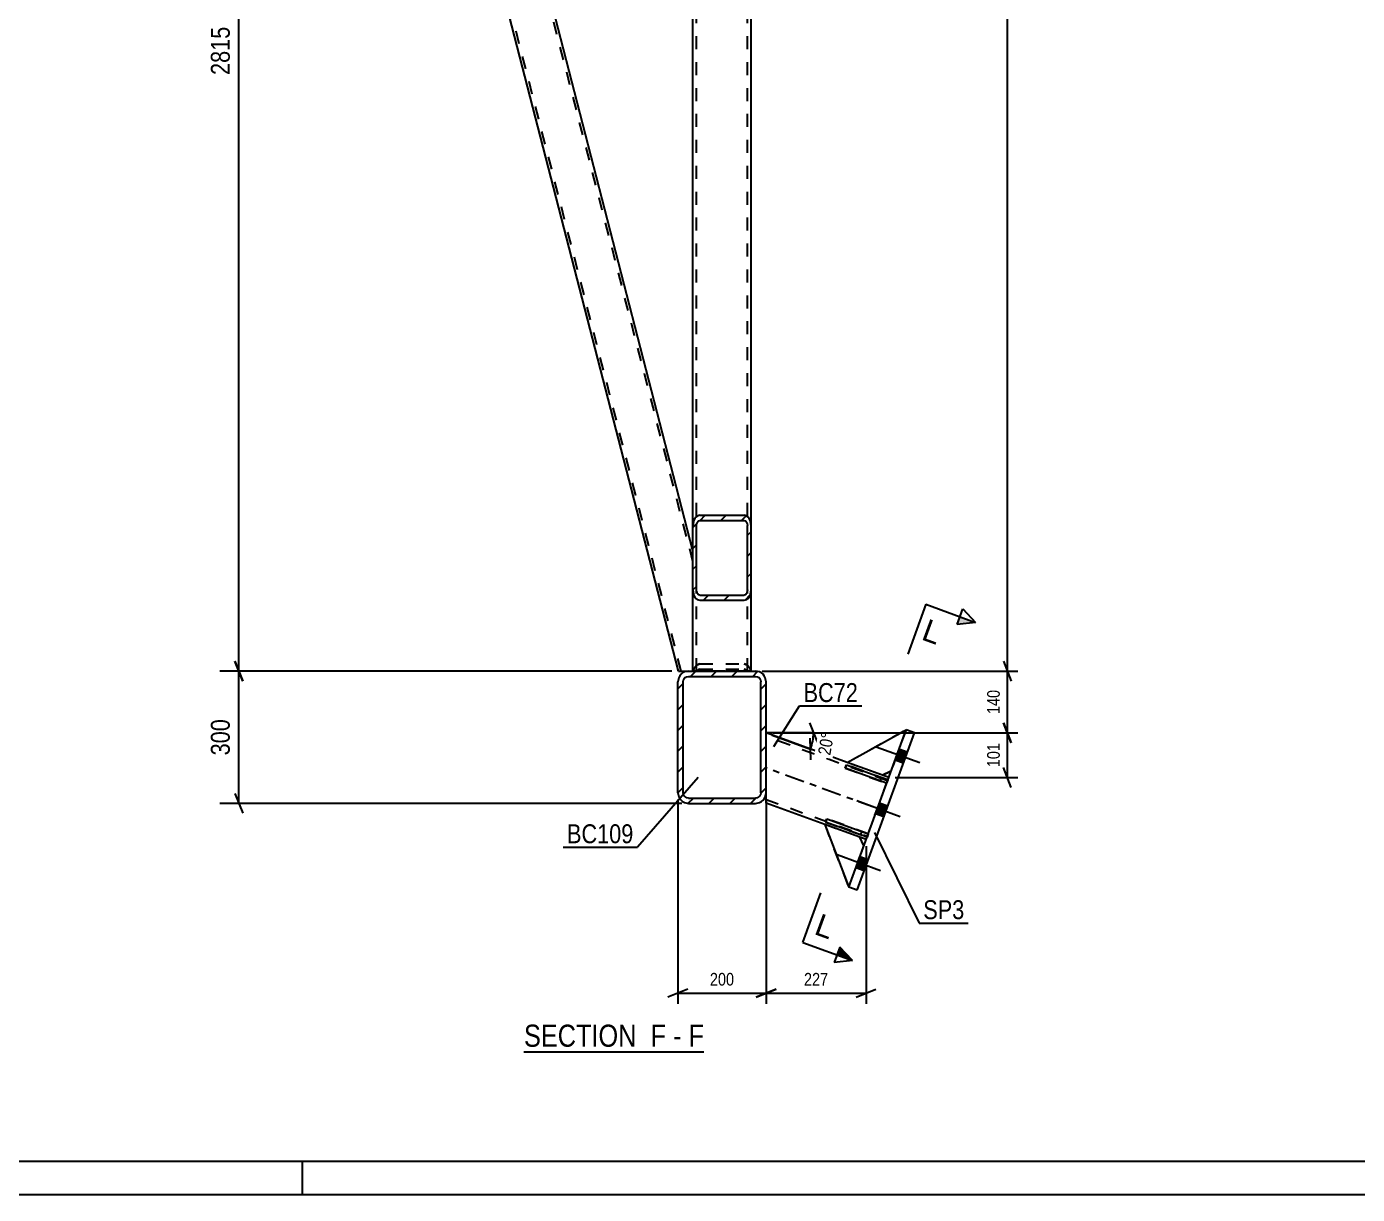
# Model space of a CAD drawing. Header units: millimetres. Extents: x -167 to 1022, y -666 to 175.
# Drawn here: x 140.4 to 341.6, y -666.2 to -489.5 of the extents above; entities that cross this region are included whole.
import ezdxf

# ---------------------------------------------------------------- set-up
doc = ezdxf.new("R2010")
doc.units = ezdxf.units.MM
doc.linetypes.add('DXK_LINE_DOT2', pattern=[3.9198, 1.9599, -1.9599])
doc.linetypes.add('DXK_LINE_DOT3', pattern=[5.9187, 2.979, -0.9799, 0.9799, -0.9799])
doc.styles.add('Arial', font='ARIAL.TTF', dxfattribs={"height": 0.2})
doc.styles.add('Arial Narrow', font='ARIALN.TTF', dxfattribs={"height": 0.2})

# ---------------------------------------------------------------- blocks, each defined once
blk = doc.blocks.new('Unknown-389677493-14088')
at = {"color": 5, "linetype": 'Continuous'}
for p, q in [((-161.9, -661.17), (1017.1, -661.17)), ((182.1, -666.17), (182.1, -661.17)), ((-166.9, -666.17), (1022.1, -666.17))]:
    blk.add_line(p, q, dxfattribs=at)
blk = doc.blocks.new('Unknown-389677493-17 - 46131')
at = {"color": 6, "linetype": 'Continuous'}
blk.add_line((215.59, -644.59), (242.8, -644.59), dxfattribs=at)
at = {"color": 0, "linetype": 'Continuous'}
for points in [[(233.7, -643.84), (233.7, -640.34), (215.59, -640.34), (215.59, -643.84)], [(237.09, -643.84), (237.09, -640.34), (234.75, -640.34), (234.75, -643.84)], [(239.41, -643.84), (239.41, -640.34), (238.14, -640.34), (238.14, -643.84)], [(242.8, -643.84), (242.8, -640.34), (240.46, -640.34), (240.46, -643.84)]]:
    blk.add_wipeout(points, dxfattribs=at)
at = {"color": 7, "linetype": 'Continuous', "style": 'Arial Narrow'}
for s, p in [('SECTION ', (215.59, -643.84)), ('F', (234.75, -643.84)), ('F', (240.46, -643.84)), ('-', (238.14, -643.84))]:
    blk.add_text(s, height=3.34, dxfattribs=at).set_placement(p)
blk = doc.blocks.new('Part-389677493-46139 - 46131')
at = {"linetype": 'Continuous'}
h = blk.add_hatch(dxfattribs=at)
h.set_pattern_fill('', scale=0.7, style=0, pattern_type=0)
h.set_pattern_definition([(45, (241.1408, -574.7498), (-1.57154, 1.57154), [])])
h.paths.add_polyline_path([(241.14, -565.02), (241.14, -574.75), (241.22, -575.35), (241.45, -575.85), (241.8, -576.19), (242.21, -576.31), (248.87, -576.31), (249.28, -576.19), (249.63, -575.85), (249.86, -575.35), (249.94, -574.75), (249.94, -565.02), (249.86, -564.42), (249.63, -563.92), (249.28, -563.58), (248.87, -563.46), (242.21, -563.46), (241.8, -563.58), (241.45, -563.92), (241.22, -564.42)])
h.paths.add_polyline_path([(241.83, -564.47), (242, -564.3), (242.21, -564.24), (248.87, -564.24), (249.08, -564.3), (249.25, -564.47), (249.37, -564.72), (249.41, -565.02), (249.41, -574.75), (249.37, -575.05), (249.25, -575.3), (249.08, -575.47), (248.87, -575.53), (242.21, -575.53), (242, -575.47), (241.83, -575.3), (241.71, -575.05), (241.67, -574.75), (241.67, -565.02), (241.71, -564.72)])
at = {"color": 2, "linetype": 'Continuous'}
for p, q in [((242.21, -563.46), (241.8, -563.58)), ((242.21, -563.46), (248.87, -563.46)), ((249.28, -563.58), (248.87, -563.46)), ((241.22, -564.42), (241.14, -565.02)), ((241.14, -574.75), (241.14, -565.02)), ((241.67, -565.02), (241.71, -564.72)), ((241.67, -574.75), (241.67, -565.02)), ((242, -564.3), (242.21, -564.24)), ((242.21, -564.24), (248.87, -564.24)), ((248.87, -564.24), (249.08, -564.3)), ((249.37, -564.72), (249.41, -565.02)), ((249.41, -574.75), (249.41, -565.02)), ((249.94, -565.02), (249.86, -564.42)), ((249.94, -574.75), (249.94, -565.02)), ((241.14, -587.03), (241.14, -574.75)), ((241.14, -574.75), (241.22, -575.35)), ((241.71, -575.05), (241.67, -574.75)), ((242.21, -575.53), (242, -575.47)), ((242.21, -575.53), (248.87, -575.53)), ((249.08, -575.47), (248.87, -575.53)), ((249.41, -574.75), (249.37, -575.05)), ((249.86, -575.35), (249.94, -574.75)), ((249.94, -587.03), (249.94, -574.75)), ((241.8, -576.19), (242.21, -576.31)), ((242.21, -576.31), (248.87, -576.31)), ((248.87, -576.31), (249.28, -576.19))]:
    blk.add_line(p, q, dxfattribs=at)
at = {"color": 7, "linetype": 'DXK_LINE_DOT2'}
for p, q in [((241.14, -574.75), (241.14, -565.02)), ((241.67, -587.03), (241.67, -565.02)), ((249.41, -587.03), (249.41, -565.02)), ((249.94, -574.75), (249.94, -565.02)), ((249.94, -587.03), (241.14, -587.03)), ((241.2, -587.03), (241.22, -586.89)), ((241.79, -587.03), (241.8, -587)), ((241.8, -586.05), (242.21, -585.93)), ((241.8, -587), (241.83, -586.94)), ((242, -586.77), (241.83, -586.94)), ((242.21, -586.71), (242, -586.77)), ((242.21, -585.93), (248.87, -585.93)), ((242.21, -586.71), (248.87, -586.71)), ((248.87, -585.93), (249.28, -586.05)), ((249.08, -586.77), (248.87, -586.71)), ((249.25, -586.94), (249.08, -586.77)), ((249.29, -587.03), (249.25, -586.94)), ((249.86, -586.89), (249.88, -587.03))]:
    blk.add_line(p, q, dxfattribs=at)
at = {"color": 2, "linetype": 'Continuous'}
for centre, radius, start, end in [((242.6, -564.75), 1.42, 124.4664, 166.7051), ((248.48, -564.75), 1.42, 13.2949, 55.5336), ((242.4, -564.88), 0.709, 124.4664, 166.7051), ((248.68, -564.88), 0.709, 13.2949, 55.5336), ((242.6, -575.02), 1.42, 193.2949, 235.5336), ((242.4, -574.88), 0.709, 193.2949, 235.5336), ((248.68, -574.88), 0.709, 304.4664, 346.7051), ((248.48, -575.02), 1.42, 304.4664, 346.7051)]:
    blk.add_arc(centre, radius, start, end, dxfattribs=at)
at = {"color": 7, "linetype": 'DXK_LINE_DOT2'}
for centre, start, end in [((242.6, -587.22), 124.4664, 166.7051), ((248.48, -587.22), 13.2949, 55.5336)]:
    blk.add_arc(centre, 1.42, start, end, dxfattribs=at)
blk = doc.blocks.new('Part-389677493-46254 - 46131')
at = {"color": 7, "linetype": 'DXK_LINE_DOT2'}
for p, q in [((261.39, -609.35), (261.2, -609.85)), ((261.2, -609.85), (267.47, -612.13)), ((267.65, -611.63), (261.39, -609.35)), ((266.53, -611.79), (266.71, -611.29)), ((267.47, -612.13), (267.65, -611.63))]:
    blk.add_line(p, q, dxfattribs=at)
blk = doc.blocks.new('Part-389677493-46150 - 46131')
at = {"color": 7, "linetype": 'DXK_LINE_DOT2'}
for p, q in [((249.94, -394.37), (241.14, -394.37)), ((241.14, -416.38), (241.14, -394.37)), ((241.67, -587.03), (241.67, -394.37)), ((249.41, -587.03), (249.41, -394.37)), ((249.94, -416.38), (249.94, -394.37)), ((241.14, -587.03), (241.14, -565.02)), ((249.94, -587.03), (249.94, -565.02)), ((249.94, -587.03), (241.14, -587.03))]:
    blk.add_line(p, q, dxfattribs=at)
at = {"color": 2, "linetype": 'Continuous'}
for p, q in [((241.14, -565.02), (241.14, -416.38)), ((249.94, -565.02), (249.94, -416.38))]:
    blk.add_line(p, q, dxfattribs=at)
blk = doc.blocks.new('Part-389677493-46255 - 46131')
at = {"color": 2, "linetype": 'Continuous'}
for p, q in [((264.17, -601.71), (264.35, -601.2)), ((270.43, -603.99), (264.17, -601.71)), ((264.35, -601.2), (270.61, -603.48)), ((270.61, -603.48), (270.43, -603.99))]:
    blk.add_line(p, q, dxfattribs=at)
at = {"color": 7, "linetype": 'DXK_LINE_DOT2'}
blk.add_line((269.49, -603.64), (269.67, -603.14), dxfattribs=at)
blk = doc.blocks.new('Part-389677493-46191 - 46131')
at = {"color": 2, "linetype": 'Continuous'}
for p, q in [((264.49, -600.83), (252.21, -596.36)), ((270.75, -603.11), (269.81, -602.77)), ((252.21, -607), (252.21, -605.43)), ((261.07, -610.23), (252.21, -607)), ((267.33, -612.51), (266.39, -612.16))]:
    blk.add_line(p, q, dxfattribs=at)
at = {"color": 7, "linetype": 'DXK_LINE_DOT2'}
for p, q in [((252.21, -605.43), (252.21, -596.36)), ((270.57, -603.61), (252.21, -596.93)), ((269.81, -602.77), (264.49, -600.83)), ((267.33, -612.51), (270.75, -603.11)), ((252.21, -606.43), (267.51, -612)), ((266.39, -612.16), (261.07, -610.23))]:
    blk.add_line(p, q, dxfattribs=at)
at = {"color": 7, "linetype": 'DXK_LINE_DOT3'}
blk.add_line((269.04, -607.81), (252.21, -601.68), dxfattribs=at)
blk = doc.blocks.new('Part-389677493-46159 - 46131')
at = {"color": 7, "linetype": 'DXK_LINE_DOT2'}
for p, q in [((241.14, -587.03), (241.14, -569.49)), ((241.67, -587.03), (241.67, -569.49)), ((249.41, -587.03), (249.41, -569.49)), ((249.94, -587.03), (249.94, -569.49)), ((249.94, -587.03), (241.14, -587.03)), ((241.22, -586.89), (241.2, -587.03)), ((241.79, -587.03), (241.83, -586.94)), ((242.21, -585.93), (241.8, -586.05)), ((241.83, -586.94), (242, -586.77)), ((242, -586.77), (242.21, -586.71)), ((242.21, -585.93), (248.87, -585.93)), ((242.21, -586.71), (248.87, -586.71)), ((249.25, -586.04), (248.87, -585.93)), ((248.87, -586.71), (249.08, -586.77)), ((249.08, -586.77), (249.25, -586.94)), ((249.28, -586.05), (249.25, -586.04)), ((249.25, -586.94), (249.29, -587.03)), ((249.88, -587.03), (249.86, -586.89))]:
    blk.add_line(p, q, dxfattribs=at)
for centre, start, end in [((242.6, -587.22), 124.4664, 166.7051), ((248.48, -587.22), 13.2949, 55.5336)]:
    blk.add_arc(centre, 1.42, start, end, dxfattribs=at)
blk = doc.blocks.new('Part-389677493-46256 - 46131')
at = {"color": 2, "linetype": 'Continuous'}
for p, q in [((261.2, -609.85), (261.39, -609.35)), ((267.47, -612.13), (261.2, -609.85)), ((261.39, -609.35), (267.65, -611.63)), ((267.65, -611.63), (267.47, -612.13))]:
    blk.add_line(p, q, dxfattribs=at)
at = {"color": 7, "linetype": 'DXK_LINE_DOT2'}
blk.add_line((266.53, -611.79), (266.71, -611.29), dxfattribs=at)
blk = doc.blocks.new('Part-389677493-46257 - 46131')
at = {"color": 7, "linetype": 'DXK_LINE_DOT2'}
for p, q in [((264.49, -600.83), (273.37, -595.9)), ((273.37, -595.9), (271.09, -602.17)), ((269.81, -602.77), (264.49, -600.83)), ((271.09, -602.17), (269.81, -602.77))]:
    blk.add_line(p, q, dxfattribs=at)
blk = doc.blocks.new('Part-389677493-46193 - 46131')
at = {"color": 2, "linetype": 'Continuous'}
for p, q in [((264.71, -619.71), (273.37, -595.9)), ((265.96, -620.17), (274.63, -596.36)), ((274.63, -596.36), (273.37, -595.9)), ((265.96, -620.17), (264.71, -619.71))]:
    blk.add_line(p, q, dxfattribs=at)
blk = doc.blocks.new('Part-389677493-46243 - 46131')
at = {"linetype": 'Continuous'}
h = blk.add_hatch(dxfattribs=at)
h.set_pattern_fill('', scale=0.7, style=0, pattern_type=0)
h.set_pattern_definition([(45, (238.8742, -605.4317), (-1.57154, 1.57154), [])])
h.paths.add_polyline_path([(238.87, -588.63), (238.87, -605.43), (239, -606.04), (239.34, -606.56), (239.86, -606.91), (240.47, -607.03), (250.61, -607.03), (251.22, -606.91), (251.74, -606.56), (252.09, -606.04), (252.21, -605.43), (252.21, -588.63), (252.09, -588.02), (251.74, -587.5), (251.22, -587.15), (250.61, -587.03), (240.47, -587.03), (239.86, -587.15), (239.34, -587.5), (239, -588.02)])
h.paths.add_polyline_path([(239.91, -588.07), (240.17, -587.89), (240.47, -587.83), (250.61, -587.83), (250.91, -587.89), (251.17, -588.07), (251.35, -588.33), (251.41, -588.63), (251.41, -605.43), (251.35, -605.74), (251.17, -606), (250.91, -606.17), (250.61, -606.23), (240.47, -606.23), (240.17, -606.17), (239.91, -606), (239.74, -605.74), (239.67, -605.43), (239.67, -588.63), (239.74, -588.33)])
at = {"color": 2, "linetype": 'Continuous'}
for p, q in [((240.47, -587.03), (239.86, -587.15)), ((240.47, -587.03), (250.61, -587.03)), ((251.22, -587.15), (250.61, -587.03)), ((239, -588.02), (238.87, -588.63)), ((238.87, -605.43), (238.87, -588.63)), ((239.67, -588.63), (239.74, -588.33)), ((239.67, -605.43), (239.67, -588.63)), ((240.17, -587.89), (240.47, -587.83)), ((240.47, -587.83), (250.61, -587.83)), ((250.61, -587.83), (250.91, -587.89)), ((251.35, -588.33), (251.41, -588.63)), ((251.41, -605.43), (251.41, -588.63)), ((252.21, -588.63), (252.09, -588.02)), ((252.21, -605.43), (252.21, -588.63)), ((238.87, -605.43), (239, -606.04)), ((239.74, -605.74), (239.67, -605.43)), ((251.41, -605.43), (251.35, -605.74)), ((252.09, -606.04), (252.21, -605.43)), ((239.86, -606.91), (240.47, -607.03)), ((240.47, -606.23), (240.17, -606.17)), ((240.47, -606.23), (250.61, -606.23)), ((240.47, -607.03), (250.61, -607.03)), ((250.91, -606.17), (250.61, -606.23)), ((250.61, -607.03), (251.22, -606.91))]:
    blk.add_line(p, q, dxfattribs=at)
for centre, radius, start, end in [((240.47, -588.63), 1.6, 112.5, 157.5), ((250.61, -588.63), 1.6, 22.5, 67.5), ((240.47, -588.63), 0.8, 112.5, 157.5), ((250.61, -588.63), 0.8, 22.5, 67.5), ((240.47, -605.43), 0.8, 202.5, 247.5), ((250.61, -605.43), 0.8, 292.5, 337.5), ((240.47, -605.43), 1.6, 202.5, 247.5), ((250.61, -605.43), 1.6, 292.5, 337.5)]:
    blk.add_arc(centre, radius, start, end, dxfattribs=at)
blk = doc.blocks.new('Part-389677493-46253 - 46131')
at = {"color": 7, "linetype": 'DXK_LINE_DOT2'}
for p, q in [((264.35, -601.2), (264.17, -601.71)), ((264.17, -601.71), (270.43, -603.99)), ((270.61, -603.48), (264.35, -601.2)), ((269.49, -603.64), (269.67, -603.14)), ((270.43, -603.99), (270.61, -603.48))]:
    blk.add_line(p, q, dxfattribs=at)
blk = doc.blocks.new('Part-389677493-46258 - 46131')
at = {"color": 2, "linetype": 'Continuous'}
for p, q in [((264.49, -600.83), (273.37, -595.9)), ((269.81, -602.77), (264.49, -600.83)), ((269.81, -602.77), (271.09, -602.17))]:
    blk.add_line(p, q, dxfattribs=at)
at = {"color": 7, "linetype": 'DXK_LINE_DOT2'}
blk.add_line((273.37, -595.9), (271.09, -602.17), dxfattribs=at)
blk = doc.blocks.new('Part-389677493-46259 - 46131')
at = {"color": 7, "linetype": 'DXK_LINE_DOT2'}
for p, q in [((266.39, -612.16), (261.07, -610.23)), ((261.07, -610.23), (264.71, -619.71)), ((264.71, -619.71), (266.99, -613.45)), ((266.99, -613.45), (266.39, -612.16))]:
    blk.add_line(p, q, dxfattribs=at)
blk = doc.blocks.new('Part-389677493-46260 - 46131')
at = {"color": 2, "linetype": 'Continuous'}
for p, q in [((266.39, -612.16), (261.07, -610.23)), ((261.07, -610.23), (264.71, -619.71)), ((266.99, -613.45), (266.39, -612.16))]:
    blk.add_line(p, q, dxfattribs=at)
at = {"color": 7, "linetype": 'DXK_LINE_DOT2'}
blk.add_line((264.71, -619.71), (266.99, -613.45), dxfattribs=at)
blk = doc.blocks.new('Bolt-389677493-46300 - 46131')
at = {"linetype": 'Continuous'}
for points in [[(272.96, -600.93), (273.55, -599.3), (272.3, -598.85), (271.71, -600.48)], [(272.96, -600.93), (273.55, -599.3), (272.3, -598.85), (271.71, -600.48)], [(272.96, -600.93), (273.55, -599.3), (272.3, -598.85), (271.71, -600.48)], [(270, -609.08), (270.59, -607.45), (269.34, -606.99), (268.74, -608.62)], [(270, -609.08), (270.59, -607.45), (269.34, -606.99), (268.74, -608.62)], [(267.03, -617.22), (267.63, -615.59), (266.37, -615.14), (265.78, -616.77)], [(267.03, -617.22), (267.63, -615.59), (266.37, -615.14), (265.78, -616.77)], [(267.03, -617.22), (267.63, -615.59), (266.37, -615.14), (265.78, -616.77)]]:
    blk.add_hatch(color=1, dxfattribs=at).paths.add_polyline_path(points)
at = {"color": 1, "linetype": 'Continuous'}
for p, q in [((275.45, -600.92), (268.87, -598.52)), ((275.45, -600.92), (268.87, -598.52)), ((275.45, -600.92), (268.87, -598.52)), ((273.55, -599.3), (272.3, -598.85)), ((273.55, -599.3), (272.3, -598.85)), ((273.55, -599.3), (272.3, -598.85)), ((272.96, -600.93), (271.71, -600.48)), ((272.96, -600.93), (271.71, -600.48)), ((272.96, -600.93), (271.71, -600.48)), ((272.49, -609.06), (265.91, -606.67)), ((272.49, -609.06), (265.91, -606.67)), ((270.59, -607.45), (269.34, -606.99)), ((270.59, -607.45), (269.34, -606.99)), ((270, -609.08), (268.74, -608.62)), ((270, -609.08), (268.74, -608.62)), ((269.52, -617.21), (262.94, -614.81)), ((269.52, -617.21), (262.94, -614.81)), ((269.52, -617.21), (262.94, -614.81)), ((267.63, -615.59), (266.37, -615.14)), ((267.63, -615.59), (266.37, -615.14)), ((267.63, -615.59), (266.37, -615.14)), ((267.03, -617.22), (265.78, -616.77)), ((267.03, -617.22), (265.78, -616.77)), ((267.03, -617.22), (265.78, -616.77))]:
    blk.add_line(p, q, dxfattribs=at)
blk = doc.blocks.new('Part-389677493-63113 - 46131')
at = {"color": 2, "linetype": 'Continuous'}
for p, q in [((196.82, -397.06), (191.28, -399.07)), ((241.14, -568.85), (196.82, -397.06)), ((190.53, -399.35), (190.59, -399.33)), ((238.95, -587.03), (190.53, -399.35)), ((190.59, -399.33), (191.28, -399.07)), ((238.95, -587.03), (240.47, -587.03))]:
    blk.add_line(p, q, dxfattribs=at)
at = {"color": 7, "linetype": 'DXK_LINE_DOT2'}
for p, q in [((241.14, -570.45), (196.45, -397.19)), ((196.77, -397.08), (196.82, -397.06)), ((190.75, -399.27), (191.28, -399.07)), ((190.94, -399.2), (190.91, -399.21)), ((190.91, -399.21), (190.94, -399.2)), ((239.36, -587.03), (190.91, -399.21)), ((191, -399.18), (190.94, -399.2)), ((241.14, -587.03), (241.14, -568.85)), ((240.47, -587.03), (241.14, -587.03))]:
    blk.add_line(p, q, dxfattribs=at)
blk = doc.blocks.new('AngleDimension-389677493-49462 - 46131')
at = {"color": 7, "linetype": 'Continuous'}
for p, q in [((258.77, -594.86), (259.97, -597.86)), ((259.37, -596.36), (252.21, -596.36)), ((258.94, -598.81), (252.21, -596.36)), ((253.15, -596.7), (258.94, -598.81)), ((258.99, -600.42), (258.89, -597.19))]:
    blk.add_line(p, q, dxfattribs=at)
blk.add_arc((252.21, -596.36), 7.16, 340, 360, dxfattribs=at)
at = {"color": 0}
blk.add_wipeout([(262.98, -596.07), (260.23, -595.59), (259.48, -599.83), (262.24, -600.31)], dxfattribs=at)
at = {"color": 3, "style": 'Arial Narrow'}
blk.add_text('20°', height=1.909, rotation=80.0021, dxfattribs=at).set_placement((261.91, -599.85))
blk = doc.blocks.new('StraightDimension-389677493-50518 - 46131')
at = {"color": 7, "linetype": 'Continuous'}
for p, q in [((288.1, -585.53), (289.3, -588.53)), ((251.61, -587.03), (290.3, -587.03)), ((288.7, -596.36), (288.7, -587.03)), ((289.3, -597.86), (288.1, -594.86)), ((253.21, -596.36), (290.3, -596.36))]:
    blk.add_line(p, q, dxfattribs=at)
at = {"color": 0}
blk.add_wipeout([(287.95, -589.47), (285.15, -589.47), (285.15, -593.92), (287.95, -593.92)], dxfattribs=at)
at = {"color": 3, "style": 'Arial Narrow'}
blk.add_text('140', height=1.909, rotation=90.0002, dxfattribs=at).set_placement((287.55, -593.52))
blk = doc.blocks.new('StraightDimension-389677493-50035 - 46131')
at = {"color": 7, "linetype": 'Continuous'}
for p, q in [((238.87, -606.43), (238.87, -637.34)), ((252.21, -606.43), (252.21, -637.34)), ((240.37, -635.14), (237.37, -636.34)), ((238.87, -635.74), (252.21, -635.74)), ((250.71, -636.34), (253.71, -635.14))]:
    blk.add_line(p, q, dxfattribs=at)
at = {"color": 0}
blk.add_wipeout([(247.77, -634.99), (247.77, -632.19), (243.31, -632.19), (243.31, -634.99)], dxfattribs=at)
at = {"color": 3, "style": 'Arial Narrow'}
blk.add_text('200', height=1.909, dxfattribs=at).set_placement((243.71, -634.59))
blk = doc.blocks.new('StraightDimension-389677493-50034 - 46131')
at = {"color": 7, "linetype": 'Continuous'}
for p, q in [((252.21, -606.43), (252.21, -637.34)), ((267.33, -613.51), (267.33, -637.34)), ((253.71, -635.14), (250.71, -636.34)), ((252.21, -635.74), (267.33, -635.74)), ((265.83, -636.34), (268.83, -635.14))]:
    blk.add_line(p, q, dxfattribs=at)
at = {"color": 0}
blk.add_wipeout([(262, -634.99), (262, -632.19), (257.54, -632.19), (257.54, -634.99)], dxfattribs=at)
at = {"color": 3, "style": 'Arial Narrow'}
blk.add_text('227', height=1.909, dxfattribs=at).set_placement((257.94, -634.59))
blk = doc.blocks.new('StraightDimension-389677493-50517 - 46131')
at = {"color": 7, "linetype": 'Continuous'}
for p, q in [((289.3, -376.16), (288.1, -373.16)), ((253.21, -374.66), (290.3, -374.66)), ((288.7, -587.03), (288.7, -374.66)), ((288.1, -585.53), (289.3, -588.53)), ((251.61, -587.03), (290.3, -587.03))]:
    blk.add_line(p, q, dxfattribs=at)
at = {"color": 0}
blk.add_wipeout([(287.95, -478.01), (285.15, -478.01), (285.15, -483.68), (287.95, -483.68)], dxfattribs=at)
at = {"color": 3, "style": 'Arial Narrow'}
blk.add_text('3186', height=1.909, rotation=90.0002, dxfattribs=at).set_placement((287.55, -483.28))
blk = doc.blocks.new('StraightDimension-389677493-50519 - 46131')
at = {"color": 7, "linetype": 'Continuous'}
for p, q in [((288.1, -594.86), (289.3, -597.86)), ((253.21, -596.36), (290.3, -596.36)), ((288.7, -603.11), (288.7, -596.36)), ((289.3, -604.61), (288.1, -601.61)), ((271.75, -603.11), (290.3, -603.11))]:
    blk.add_line(p, q, dxfattribs=at)
at = {"color": 0}
blk.add_wipeout([(287.95, -597.51), (285.15, -597.51), (285.15, -601.96), (287.95, -601.96)], dxfattribs=at)
at = {"color": 3, "style": 'Arial Narrow'}
blk.add_text('101', height=1.909, rotation=90.0002, dxfattribs=at).set_placement((287.55, -601.56))
blk = doc.blocks.new('StraightDimension-389677493-76543 - 46131')
at = {"color": 7, "linetype": 'Continuous'}
for p, q in [((173.04, -400.85), (171.84, -397.85)), ((189.53, -399.35), (169.59, -399.35)), ((172.44, -587.03), (172.44, -399.35)), ((171.84, -585.53), (173.04, -588.53)), ((237.95, -587.03), (169.59, -587.03))]:
    blk.add_line(p, q, dxfattribs=at)
at = {"color": 0}
blk.add_wipeout([(171.69, -488.93), (167.49, -488.93), (167.49, -497.45), (171.69, -497.45)], dxfattribs=at)
at = {"color": 3, "style": 'Arial Narrow'}
blk.add_text('2815', height=2.863, rotation=90.0002, dxfattribs=at).set_placement((171.09, -496.85))
blk = doc.blocks.new('StraightDimension-389677493-76544 - 46131')
at = {"color": 7, "linetype": 'Continuous'}
for p, q in [((173.04, -588.53), (171.84, -585.53)), ((237.95, -587.03), (169.59, -587.03)), ((172.44, -607.03), (172.44, -587.03)), ((171.84, -605.53), (173.04, -608.53)), ((239.47, -607.03), (169.59, -607.03))]:
    blk.add_line(p, q, dxfattribs=at)
at = {"color": 0}
blk.add_wipeout([(171.69, -593.69), (167.49, -593.69), (167.49, -600.37), (171.69, -600.37)], dxfattribs=at)
at = {"color": 3, "style": 'Arial Narrow'}
blk.add_text('300', height=2.863, rotation=90.0002, dxfattribs=at).set_placement((171.09, -599.77))
blk = doc.blocks.new('Mark-389677493-50414 - 46131')
at = {"color": 0}
blk.add_wipeout([(266.1, -591.7), (266.1, -588.7), (257.88, -588.7), (257.88, -591.7)], dxfattribs=at)
blk.add_wipeout([(266.1, -591.7), (266.1, -588.7), (257.88, -588.7), (257.88, -591.7)], dxfattribs=at)
at = {"color": 30, "linetype": 'Continuous'}
for p, q in [((253.38, -598.43), (257.28, -592.3)), ((257.28, -592.3), (266.7, -592.3))]:
    blk.add_line(p, q, dxfattribs=at)
at = {"color": 3, "style": 'Arial Narrow'}
blk.add_text('BC72', height=2.863, dxfattribs=at).set_placement((257.88, -591.7))
blk = doc.blocks.new('Mark-389677493-50420 - 46131')
at = {"color": 0}
blk.add_wipeout([(282.19, -624.54), (282.19, -621.54), (275.98, -621.54), (275.98, -624.54)], dxfattribs=at)
blk.add_wipeout([(282.19, -624.54), (282.19, -621.54), (275.98, -621.54), (275.98, -624.54)], dxfattribs=at)
at = {"color": 30, "linetype": 'Continuous'}
for p, q in [((268.6, -611.46), (275.38, -625.14)), ((275.38, -625.14), (282.79, -625.14))]:
    blk.add_line(p, q, dxfattribs=at)
at = {"color": 3, "style": 'Arial Narrow'}
blk.add_text('SP3', height=2.863, dxfattribs=at).set_placement((275.98, -624.54))
blk = doc.blocks.new('SectionMark-389677493-53633 - 46131')
at = {"linetype": 'Continuous'}
for points in [[(281.12, -579.97), (281.55, -578.8), (283.9, -579.65)], [(262.94, -629.94), (263.36, -628.76), (265.29, -630.79)]]:
    blk.add_hatch(color=6, dxfattribs=at).paths.add_polyline_path(points)
at = {"color": 6, "linetype": 'Continuous'}
for p, q in [((281.12, -579.97), (281.98, -577.62)), ((281.98, -577.62), (283.9, -579.65)), ((283.9, -579.65), (281.12, -579.97)), ((263.36, -628.76), (262.51, -631.11)), ((265.29, -630.79), (263.36, -628.76)), ((265.29, -630.79), (262.51, -631.11))]:
    blk.add_line(p, q, dxfattribs=at)
at = {"color": 0, "linetype": 'Continuous'}
for points in [[(277.96, -583.08), (279.16, -579.79), (276.72, -578.9), (275.53, -582.19)], [(261.74, -627.64), (262.94, -624.35), (260.5, -623.47), (259.31, -626.75)]]:
    blk.add_wipeout(points, dxfattribs=at)
at = {"color": 6, "linetype": 'Continuous'}
for p, q in [((276.38, -576.92), (273.65, -584.44)), ((276.38, -576.92), (283.9, -579.65)), ((257.77, -628.06), (260.5, -620.54)), ((257.77, -628.06), (265.29, -630.79))]:
    blk.add_line(p, q, dxfattribs=at)
at = {"color": 3, "linetype": 'Continuous', "style": 'Arial'}
for p in [(275.53, -582.19), (259.31, -626.75)]:
    blk.add_text('L', height=3.34, rotation=-20.002, dxfattribs=at).set_placement(p)
blk = doc.blocks.new('Mark-389677493-74998 - 46131')
at = {"color": 0}
blk.add_wipeout([(232.15, -613.06), (232.15, -610.06), (222.1, -610.06), (222.1, -613.06)], dxfattribs=at)
blk.add_wipeout([(232.15, -613.06), (232.15, -610.06), (222.1, -610.06), (222.1, -613.06)], dxfattribs=at)
at = {"color": 30, "linetype": 'Continuous'}
for p in [(241.93, -603.13), (221.5, -613.66)]:
    blk.add_line(p, (232.75, -613.66), dxfattribs=at)
at = {"color": 3, "style": 'Arial Narrow'}
blk.add_text('BC109', height=2.863, dxfattribs=at).set_placement((222.1, -613.06))

msp = doc.modelspace()

# ---------------------------------------------------------------- block references
for name in ['Unknown-389677493-14088', 'Part-389677493-46150 - 46131', 'Part-389677493-63113 - 46131', 'Part-389677493-46139 - 46131', 'Part-389677493-46159 - 46131', 'Part-389677493-46243 - 46131', 'Part-389677493-46191 - 46131', 'Part-389677493-46257 - 46131', 'Part-389677493-46258 - 46131', 'Part-389677493-46193 - 46131', 'Bolt-389677493-46300 - 46131', 'Part-389677493-46255 - 46131', 'Part-389677493-46253 - 46131', 'Part-389677493-46254 - 46131', 'Part-389677493-46256 - 46131', 'Part-389677493-46259 - 46131', 'Part-389677493-46260 - 46131']:
    msp.add_blockref(name, (0, 0))

# ---------------------------------------------------------------- next in the draw order: block references
for name in ['StraightDimension-389677493-76543 - 46131', 'AngleDimension-389677493-49462 - 46131', 'StraightDimension-389677493-50035 - 46131', 'Unknown-389677493-17 - 46131']:
    msp.add_blockref(name, (0, 0))

# ---------------------------------------------------------------- next in the draw order: block references
for name in ['StraightDimension-389677493-76544 - 46131', 'StraightDimension-389677493-50518 - 46131', 'StraightDimension-389677493-50034 - 46131']:
    msp.add_blockref(name, (0, 0))

# ---------------------------------------------------------------- next in the draw order: block references
for name in ['StraightDimension-389677493-50517 - 46131', 'StraightDimension-389677493-50519 - 46131', 'Mark-389677493-74998 - 46131', 'Mark-389677493-50420 - 46131']:
    msp.add_blockref(name, (0, 0))

# ---------------------------------------------------------------- next in the draw order: block references
msp.add_blockref('Mark-389677493-50414 - 46131', (0, 0))

# ---------------------------------------------------------------- next in the draw order: block references
msp.add_blockref('SectionMark-389677493-53633 - 46131', (0, 0))

doc.saveas('drawing.dxf')
